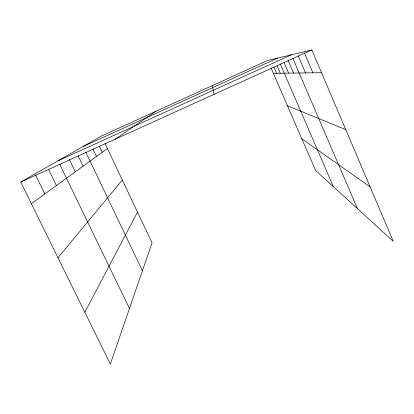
<?xml version="1.0" encoding="UTF-8"?>
<svg xmlns="http://www.w3.org/2000/svg" width="414" height="414" viewBox="0 0 414 414"><rect width="100%" height="100%" fill="white"/><g stroke="black" fill="none" stroke-linecap="round" stroke-linejoin="round"><path stroke-width="0.62" d="M84.834 312.239L137.489 212.108M57.976 257.731L122.327 180.043M31.35 203.688L107.423 148.533M115.097 139.239L155.819 111.314M105.001 143.41L152.026 242.858L110.352 364.041L20.7 182.072L101.502 136.009L267.754 60.428L311.856 49.959L393.3 241.357L315.571 170.423L271.066 68.051M83.079 146.509L277.722 58.063M58.043 160.787L291.352 54.829M20.7 182.072L311.856 49.959M273.364 73.325L321.538 72.714M287.466 105.767L345.737 129.582M301.816 138.778L370.132 186.911M35.588 175.044L44.821 193.918M48.443 169.14L56.407 185.519M59.73 164.27L129.458 308.492M69.319 159.395L75.301 171.82M85.765 152.129L142.416 270.808M78.174 155.866L83.105 166.164M92.896 148.978L96.462 156.476M99.241 146.013L102.222 152.305M277.013 65.8L280.237 73.237M273.809 66.799L276.624 73.283M284.035 62.452L288.646 73.133M280.242 63.88L333.353 186.652M292.864 58.343L357.468 208.656M288.009 60.154L293.573 73.071M304.456 53.002L312.927 72.823M298.215 55.802L305.548 72.916M212.341 85.62L214.074 94.33"/></g></svg>
